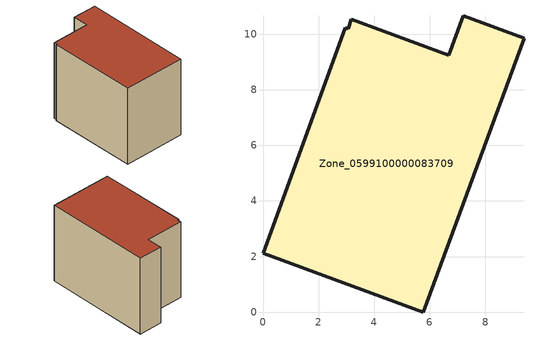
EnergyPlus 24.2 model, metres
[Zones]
Zone_0599100000083709
 floor ground (C_G): 3.06,10.2 3.17,10.54 6.69,9.25 7.2,10.66 9.39,9.85 5.76,0 0,2.12 2.96,10.22 z3.33
 wall outside (C_F): 9.39,9.85 7.2,10.66 6.69,9.25 3.17,10.54 3.06,10.2 2.96,10.22 0,2.12 5.76,0 9.39,9.85 z3.33:11.11
 roof outside (C_R): 3.17,10.54 3.06,10.2 2.96,10.22 0,2.12 5.76,0 9.39,9.85 7.2,10.66 6.69,9.25 z11.11
[BUILDING]
Pand.0599100000083709: North Axis=0; Terrain=City; Loads Convergence Tolerance Value=0.04; Temperature Convergence Tolerance Value=0.4; Solar Distribution=FullExterior; Maximum Number of Warmup Days=25; Minimum Number of Warmup Days=1
[Site:Location]
Rotterdam.The.Hague.AP_ZH_NLD Design_Conditions: Latitude=51.96; Longitude=4.45; Time Zone=1; Elevation=-4.5
[SITE:GROUNDTEMPERATURE:BUILDINGSURFACE]
18, 18, 18, 18, 18, 18, 18, 18, 18, 18, 18, 18
[MATERIAL] Thermal Absorptance=0.9; Solar Absorptance=0.7; Visible Absorptance=0.7
Name | Roughness | Thickness | Conductivity | Density | Specific Heat
G.TC.1946-1964 | MediumSmooth | 0.15 | 1 | 540 | 1210
F.TC.1946-1964 | Rough | 0.3 | 0.857143 | 1920 | 840
R.TC.1946-1964 | MediumRough | 0.2 | 0.235294 | 1500 | 1000
[CONSTRUCTION]
C_G: G.TC.1946-1964
C_F: F.TC.1946-1964
C_R: R.TC.1946-1964
[ZONE]
Zone_0599100000083709: Type=1; Multiplier=1; Ceiling Height=Autocalculate; Volume=Autocalculate; Floor Area=autocalculate; Part of Total Floor Area=Yes
[ZONEINFILTRATION:DESIGNFLOWRATE]
Infil_Zone_0599100000083709: Zone or ZoneList or Space or SpaceList=Zone_0599100000083709; Schedule=AlwaysOn; Design Flow Rate Calculation Method=Flow/Area; Flow Rate per Floor Area=0.003; Constant Term Coefficient=1; Temperature Term Coefficient=0; Velocity Term Coefficient=0; Velocity Squared Term Coefficient=0
[HVACTEMPLATE:ZONE:IDEALLOADSAIRSYSTEM]
Zone_0599100000083709: Maximum Heating Supply Air Temperature=50; Minimum Cooling Supply Air Temperature=13; Maximum Heating Supply Air Humidity Ratio=0.0156; Minimum Cooling Supply Air Humidity Ratio=0.0077; Heating Limit=NoLimit; Cooling Limit=NoLimit; Dehumidification Control Type=ConstantSensibleHeatRatio; Cooling Sensible Heat Ratio=0.7; Dehumidification Setpoint=60; Humidification Control Type=None; Humidification Setpoint=30; Outdoor Air Method=None; Outdoor Air Flow Rate per Person=0.00944; Outdoor Air Flow Rate per Zone Floor Area=0; Outdoor Air Flow Rate per Zone=0; Demand Controlled Ventilation Type=None; Outdoor Air Economizer Type=NoEconomizer; Heat Recovery Type=None; Sensible Heat Recovery Effectiveness=0.7; Latent Heat Recovery Effectiveness=0.65
[ZONECONTROL:THERMOSTAT]
ThermostatControl_Zone_0599100000083709: Zone or ZoneList=Zone_0599100000083709; Control Type Schedule=DualSetpointControlType; Control 1=Thermostat_Zone_0599100000083709; Temperature Difference Between Cutout And Setpoint=0
[THERMOSTATSETPOINT:DUALSETPOINT]
Thermostat_Zone_0599100000083709: Heating Setpoint Temperature Schedule=HeatingSetpoint_Zone_0599100000083709; Cooling Setpoint Temperature Schedule=CoolingSetpoint_Zone_0599100000083709
[SCHEDULE:COMPACT]
HeatingSetpoint_Zone_0599100000083709: Through: 12/31, For: AllDays, Until: 24:00, 21
CoolingSetpoint_Zone_0599100000083709: Through: 12/31, For: AllDays, Until: 24:00, 24
DualSetpointControlType: Through: 12/31, For: AllDays, Until: 24:00, 4
AlwaysOn: Through: 12/31, For: AllDays, Until: 24:00, 1
